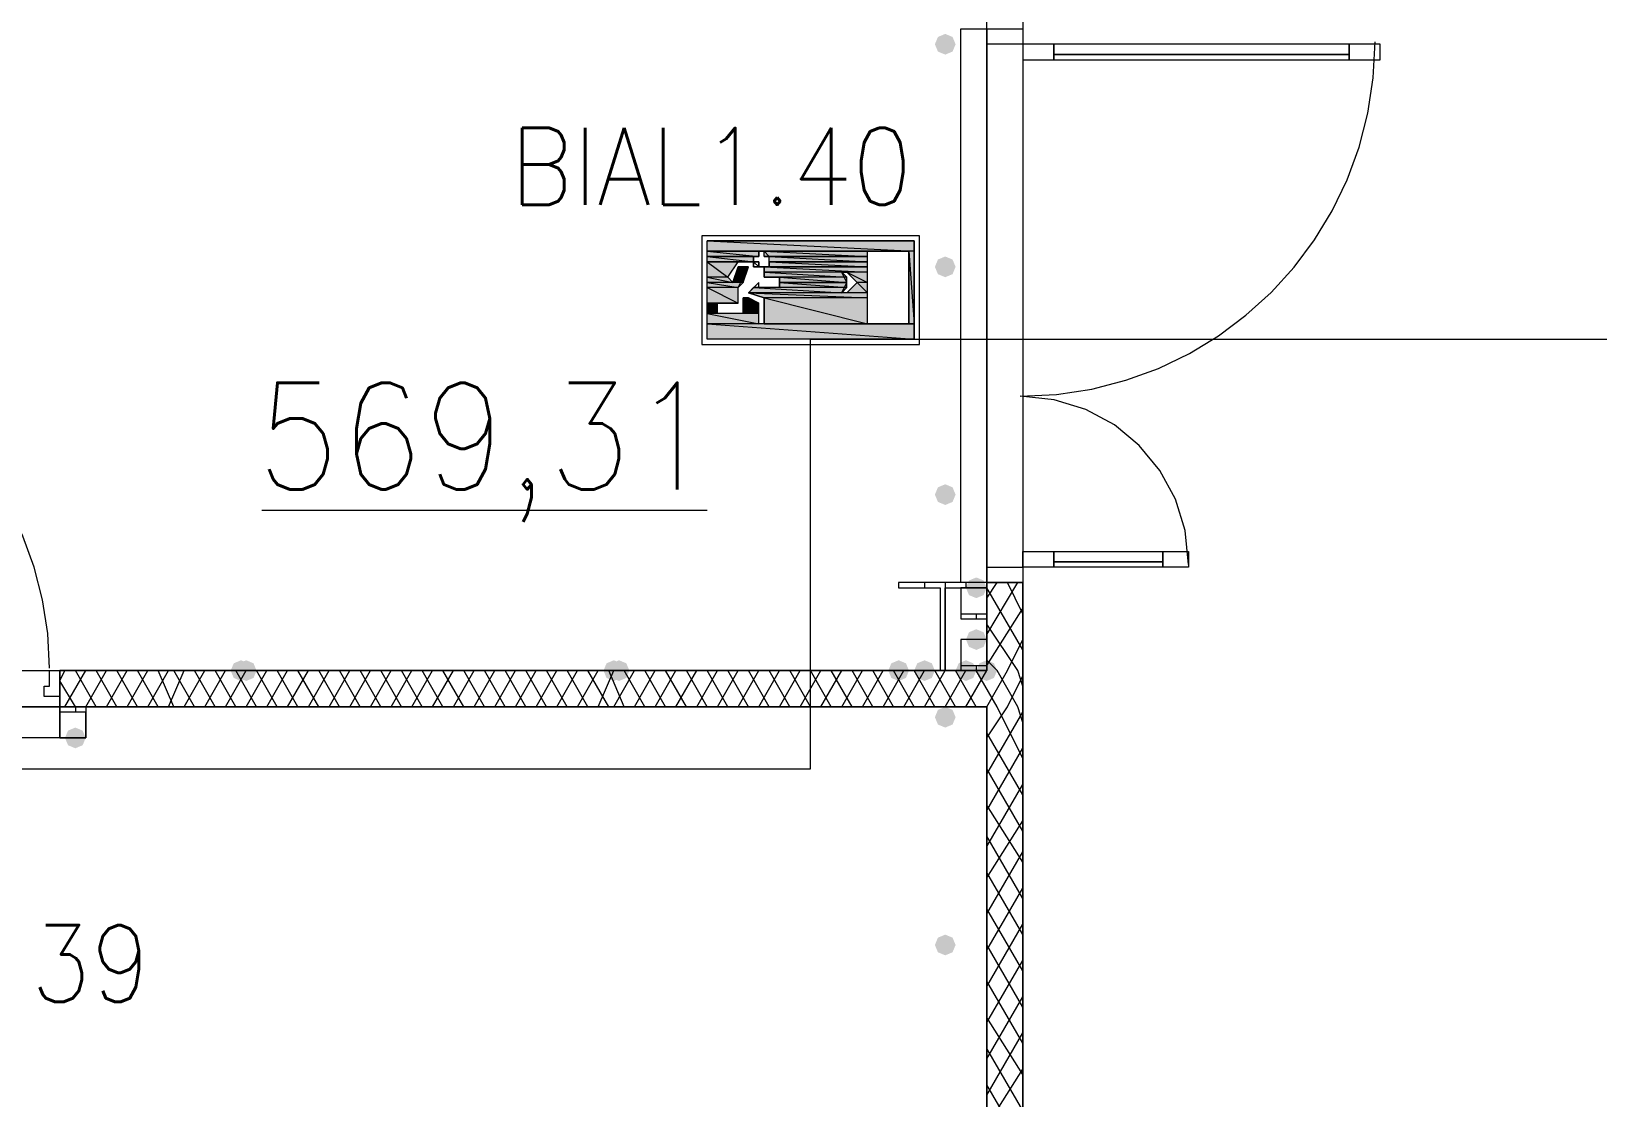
# Model space of a CAD drawing. Header units: millimetres. Extents: x 0 to 420, y 0 to 297.
# Drawn here: x 235.78 to 248.58, y 136.88 to 145.61 of the extents above; entities that cross this region are included whole.
import ezdxf

# ---------------------------------------------------------------- set-up
doc = ezdxf.new("R2010")
doc.units = ezdxf.units.MM
doc.styles.get("Standard").update_dxf_attribs({"font": 'STANDARD'})

msp = doc.modelspace()

# ---------------------------------------------------------------- hatches: boundary and pattern name
for color, points in [(7, [(243.332, 145.499667), (243.307129, 145.439871), (243.247333, 145.415), (243.187537, 145.439871), (243.162667, 145.499667), (243.187537, 145.559462), (243.247333, 145.584333), (243.307129, 145.559463)]), (82, [(241.681001, 143.763999), (241.681001, 143.721666)]), (82, [(241.681001, 143.721666), (241.723334, 143.679333)]), (82, [(241.808001, 143.721666), (241.808001, 143.679333)]), (7, [(243.332, 143.679333), (243.307129, 143.619537), (243.247333, 143.594667), (243.187537, 143.619537), (243.162667, 143.679333), (243.187537, 143.739129), (243.247333, 143.764), (243.307129, 143.739129)]), (82, [(241.765667, 143.679333), (241.723334, 143.679333)]), (82, [(241.765667, 143.679333), (241.808001, 143.679333)]), (82, [(241.808001, 143.679333), (241.765667, 143.679333)]), (82, [(241.596334, 143.425333), (241.638667, 143.425333)]), (7, [(243.332, 141.816667), (243.307129, 141.756871), (243.247333, 141.732), (243.187537, 141.756871), (243.162667, 141.816667), (243.187537, 141.876462), (243.247333, 141.901333), (243.307129, 141.876463)]), (7, [(243.586, 141.054667), (243.561129, 140.994871), (243.501333, 140.97), (243.441538, 140.994871), (243.416667, 141.054667), (243.441537, 141.114462), (243.501333, 141.139333), (243.561129, 141.114463)]), (7, [(243.586, 140.631333), (243.561129, 140.571537), (243.501333, 140.546667), (243.441538, 140.571537), (243.416667, 140.631333), (243.441537, 140.691129), (243.501333, 140.716), (243.561129, 140.691129)]), (254, [(237.574667, 140.377333), (237.549796, 140.317537), (237.49, 140.292667), (237.430204, 140.317537), (237.405333, 140.377333), (237.430204, 140.437129), (237.49, 140.462), (237.549796, 140.437129)]), (254, [(237.617, 140.377333), (237.592129, 140.317537), (237.532333, 140.292667), (237.472537, 140.317537), (237.447667, 140.377333), (237.472537, 140.437129), (237.532333, 140.462), (237.592129, 140.437129)]), (254, [(240.622667, 140.377333), (240.597796, 140.317537), (240.538, 140.292667), (240.478204, 140.317537), (240.453333, 140.377333), (240.478204, 140.437129), (240.538, 140.462), (240.597796, 140.437129)]), (254, [(240.665, 140.377333), (240.640129, 140.317537), (240.580333, 140.292667), (240.520538, 140.317537), (240.495667, 140.377333), (240.520537, 140.437129), (240.580333, 140.462), (240.640129, 140.437129)]), (7, [(242.951, 140.377333), (242.926129, 140.317537), (242.866333, 140.292667), (242.806538, 140.317537), (242.781667, 140.377333), (242.806537, 140.437129), (242.866333, 140.462), (242.926129, 140.437129)]), (7, [(243.162667, 140.377333), (243.137796, 140.317537), (243.078, 140.292667), (243.018204, 140.317537), (242.993333, 140.377333), (243.018204, 140.437129), (243.078, 140.462), (243.137796, 140.437129)]), (7, [(243.501333, 140.377333), (243.476462, 140.317537), (243.416667, 140.292667), (243.356871, 140.317537), (243.332, 140.377333), (243.356871, 140.437129), (243.416667, 140.462), (243.476462, 140.437129)]), (254, [(243.670667, 140.377333), (243.645796, 140.317537), (243.586, 140.292667), (243.526204, 140.317537), (243.501333, 140.377333), (243.526204, 140.437129), (243.586, 140.462), (243.645796, 140.437129)]), (7, [(243.670667, 140.377333), (243.645796, 140.317537), (243.586, 140.292667), (243.526204, 140.317537), (243.501333, 140.377333), (243.526204, 140.437129), (243.586, 140.462), (243.645796, 140.437129)]), (7, [(243.332, 139.996333), (243.307129, 139.936537), (243.247333, 139.911667), (243.187537, 139.936537), (243.162667, 139.996333), (243.187537, 140.056129), (243.247333, 140.081), (243.307129, 140.056129)]), (7, [(236.22, 139.827), (236.195129, 139.767204), (236.135333, 139.742333), (236.075538, 139.767204), (236.050667, 139.827), (236.075537, 139.886796), (236.135333, 139.911667), (236.195129, 139.886796)]), (7, [(243.332, 138.133667), (243.307129, 138.073871), (243.247333, 138.049), (243.187537, 138.073871), (243.162667, 138.133667), (243.187537, 138.193462), (243.247333, 138.218333), (243.307129, 138.193463)])]:
    msp.add_hatch(color=color).paths.add_polyline_path(points, flags=0)
h = msp.add_hatch(color=82)
h.paths.add_polyline_path([(242.993334, 143.890999), (241.300001, 143.890999), (242.993334, 143.806333)], flags=0)
h.paths.add_polyline_path([(241.300001, 143.890999), (242.993334, 143.806333), (241.300001, 143.806333)], flags=0)
h = msp.add_hatch(color=82)
h.paths.add_polyline_path([(241.300001, 143.806333), (242.612334, 143.806333)], flags=0)
h.paths.add_polyline_path([(242.612334, 143.806333), (241.300001, 143.806333)], flags=0)
h = msp.add_hatch(color=82)
h.paths.add_polyline_path([(241.300001, 143.806333), (241.765667, 143.806333)], flags=0)
h.paths.add_polyline_path([(241.765667, 143.806333), (241.300001, 143.806333)], flags=0)
h = msp.add_hatch(color=82)
h.paths.add_polyline_path([(241.723334, 143.806333), (241.300001, 143.806333), (241.723334, 143.763999)], flags=0)
h.paths.add_polyline_path([(241.300001, 143.806333), (241.723334, 143.763999), (241.300001, 143.763999)], flags=0)
h = msp.add_hatch(color=82)
h.paths.add_polyline_path([(241.681001, 143.763999), (241.300001, 143.763999)], flags=0)
h.paths.add_polyline_path([(241.681001, 143.763999), (241.300001, 143.763999), (241.723334, 143.763999)], flags=0)
h = msp.add_hatch(color=82)
h.paths.add_polyline_path([(241.300001, 143.763999), (241.681001, 143.763999)], flags=0)
h.paths.add_polyline_path([(241.681001, 143.763999), (241.300001, 143.763999)], flags=0)
h = msp.add_hatch(color=82)
h.paths.add_polyline_path([(241.300001, 143.763999), (241.681001, 143.763999)], flags=0)
h.paths.add_polyline_path([(241.681001, 143.763999), (241.300001, 143.763999)], flags=0)
h = msp.add_hatch(color=82)
h.paths.add_polyline_path([(241.681001, 143.763999), (241.300001, 143.763999), (241.681001, 143.721666)], flags=0)
h.paths.add_polyline_path([(241.300001, 143.763999), (241.681001, 143.721666), (241.300001, 143.721666)], flags=0)
h = msp.add_hatch(color=82)
h.paths.add_polyline_path([(241.300001, 143.721666), (241.681001, 143.721666)], flags=0)
h.paths.add_polyline_path([(241.681001, 143.721666), (241.300001, 143.721666)], flags=0)
h = msp.add_hatch(color=82)
h.paths.add_polyline_path([(241.554001, 143.721666), (241.300001, 143.721666), (241.469334, 143.594666)], flags=0)
h.paths.add_polyline_path([(241.300001, 143.721666), (241.469334, 143.594666), (241.300001, 143.594666)], flags=0)
h = msp.add_hatch(color=82)
h.paths.add_polyline_path([(241.681001, 143.721666), (241.723334, 143.721666)], flags=0)
h.paths.add_polyline_path([(241.723334, 143.721666), (241.681001, 143.721666)], flags=0)
h = msp.add_hatch(color=82)
h.paths.add_polyline_path([(241.723334, 143.806333), (241.723334, 143.763999)], flags=0)
h.paths.add_polyline_path([(241.723334, 143.763999), (241.723334, 143.806333)], flags=0)
h = msp.add_hatch(color=82)
h.paths.add_polyline_path([(241.723334, 143.721666), (241.723334, 143.679333)], flags=0)
h.paths.add_polyline_path([(241.723334, 143.679333), (241.723334, 143.721666)], flags=0)
h = msp.add_hatch(color=82)
h.paths.add_polyline_path([(241.765667, 143.806333), (242.612334, 143.806333)], flags=0)
h.paths.add_polyline_path([(242.612334, 143.806333), (241.765667, 143.806333)], flags=0)
h = msp.add_hatch(color=82)
h.paths.add_polyline_path([(241.765667, 143.806333), (242.612334, 143.806333)], flags=0)
h.paths.add_polyline_path([(242.612334, 143.806333), (241.765667, 143.806333)], flags=0)
h = msp.add_hatch(color=82)
h.paths.add_polyline_path([(242.612334, 143.806333), (241.765667, 143.806333), (242.612334, 143.763999)], flags=0)
h.paths.add_polyline_path([(241.765667, 143.806333), (242.612334, 143.763999), (241.765667, 143.763999)], flags=0)
h = msp.add_hatch(color=82)
h.paths.add_polyline_path([(241.808001, 143.763999), (242.612334, 143.763999)], flags=0)
h.paths.add_polyline_path([(242.612334, 143.763999), (241.808001, 143.763999)], flags=0)
h = msp.add_hatch(color=82)
h.paths.add_polyline_path([(241.808001, 143.763999), (242.612334, 143.763999)], flags=0)
h.paths.add_polyline_path([(242.612334, 143.763999), (241.808001, 143.763999)], flags=0)
h = msp.add_hatch(color=82)
h.paths.add_polyline_path([(241.808001, 143.763999), (242.612334, 143.763999)], flags=0)
h.paths.add_polyline_path([(242.612334, 143.763999), (241.808001, 143.763999)], flags=0)
h = msp.add_hatch(color=82)
h.paths.add_polyline_path([(241.808001, 143.763999), (242.612334, 143.763999)], flags=0)
h.paths.add_polyline_path([(242.612334, 143.763999), (241.808001, 143.763999)], flags=0)
h = msp.add_hatch(color=82)
h.paths.add_polyline_path([(242.612334, 143.763999), (241.808001, 143.763999), (242.612334, 143.721666)], flags=0)
h.paths.add_polyline_path([(241.808001, 143.763999), (242.612334, 143.721666), (241.808001, 143.721666)], flags=0)
h = msp.add_hatch(color=82)
h.paths.add_polyline_path([(241.808001, 143.721666), (242.612334, 143.721666)], flags=0)
h.paths.add_polyline_path([(242.612334, 143.721666), (241.808001, 143.721666)], flags=0)
h = msp.add_hatch(color=82)
h.paths.add_polyline_path([(241.808001, 143.721666), (242.612334, 143.721666)], flags=0)
h.paths.add_polyline_path([(242.612334, 143.721666), (241.808001, 143.721666)], flags=0)
h = msp.add_hatch(color=82)
h.paths.add_polyline_path([(241.808001, 143.721666), (242.612334, 143.721666)], flags=0)
h.paths.add_polyline_path([(242.612334, 143.721666), (241.808001, 143.721666)], flags=0)
h = msp.add_hatch(color=82)
h.paths.add_polyline_path([(241.808001, 143.721666), (242.612334, 143.721666)], flags=0)
h.paths.add_polyline_path([(242.612334, 143.721666), (241.808001, 143.721666)], flags=0)
h = msp.add_hatch(color=82)
h.paths.add_polyline_path([(241.808001, 143.721666), (242.612334, 143.721666)], flags=0)
h.paths.add_polyline_path([(242.612334, 143.721666), (241.808001, 143.721666)], flags=0)
h = msp.add_hatch(color=82)
h.paths.add_polyline_path([(242.612334, 143.721666), (241.808001, 143.721666), (242.612334, 143.679333)], flags=0)
h.paths.add_polyline_path([(241.808001, 143.721666), (242.612334, 143.679333), (241.808001, 143.679333)], flags=0)
h = msp.add_hatch(color=82)
h.paths.add_polyline_path([(242.993334, 143.806333), (242.951001, 143.806333), (242.993334, 143.213666)], flags=0)
h.paths.add_polyline_path([(242.951001, 143.806333), (242.993334, 143.213666), (242.951001, 143.213666)], flags=0)
h = msp.add_hatch(color=82)
h.paths.add_polyline_path([(241.469334, 143.594666), (241.300001, 143.594666), (241.511667, 143.552333)], flags=0)
h.paths.add_polyline_path([(241.300001, 143.594666), (241.511667, 143.552333), (241.300001, 143.552333)], flags=0)
h = msp.add_hatch(color=82)
h.paths.add_polyline_path([(241.638667, 143.679333), (241.554001, 143.679333), (241.596334, 143.552333)], flags=0)
h.paths.add_polyline_path([(241.554001, 143.679333), (241.596334, 143.552333), (241.511667, 143.552333)], flags=0)
h = msp.add_hatch(color=82)
h.paths.add_polyline_path([(241.681001, 143.679333), (241.723334, 143.679333)], flags=0)
h.paths.add_polyline_path([(241.723334, 143.679333), (241.681001, 143.679333)], flags=0)
h = msp.add_hatch(color=82)
h.paths.add_polyline_path([(241.681001, 143.679333), (241.723334, 143.679333)], flags=0)
h.paths.add_polyline_path([(241.723334, 143.679333), (241.681001, 143.679333)], flags=0)
h = msp.add_hatch(color=82)
h.paths.add_polyline_path([(241.681001, 143.679333), (241.723334, 143.679333)], flags=0)
h.paths.add_polyline_path([(241.723334, 143.679333), (241.681001, 143.679333)], flags=0)
h.paths.add_polyline_path([(241.723334, 143.679333), (241.681001, 143.679333), (242.612334, 143.679333)], flags=0)
h.paths.add_polyline_path([(241.681001, 143.679333), (242.612334, 143.679333)], flags=0)
h = msp.add_hatch(color=82)
h.paths.add_polyline_path([(242.612334, 143.679333), (241.808001, 143.679333)], flags=0)
h.paths.add_polyline_path([(241.808001, 143.679333), (242.612334, 143.679333), (241.765667, 143.679333)], flags=0)
h = msp.add_hatch(color=82)
h.paths.add_polyline_path([(241.765667, 143.679333), (242.612334, 143.679333)], flags=0)
h.paths.add_polyline_path([(242.612334, 143.679333), (241.765667, 143.679333)], flags=0)
h = msp.add_hatch(color=82)
h.paths.add_polyline_path([(242.612334, 143.679333), (241.765667, 143.679333), (242.612334, 143.636999)], flags=0)
h.paths.add_polyline_path([(241.765667, 143.679333), (242.612334, 143.636999), (241.765667, 143.636999)], flags=0)
h = msp.add_hatch(color=82)
h.paths.add_polyline_path([(242.400667, 143.636999), (241.765667, 143.636999), (242.443001, 143.594666)], flags=0)
h.paths.add_polyline_path([(241.765667, 143.636999), (242.443001, 143.594666), (241.765667, 143.594666)], flags=0)
h = msp.add_hatch(color=82)
h.paths.add_polyline_path([(241.808001, 143.679333), (242.612334, 143.679333)], flags=0)
h.paths.add_polyline_path([(242.612334, 143.679333), (241.808001, 143.679333)], flags=0)
h = msp.add_hatch(color=82)
h.paths.add_polyline_path([(241.808001, 143.679333), (242.612334, 143.679333)], flags=0)
h.paths.add_polyline_path([(242.612334, 143.679333), (241.808001, 143.679333)], flags=0)
h = msp.add_hatch(color=82)
h.paths.add_polyline_path([(242.443001, 143.594666), (241.892667, 143.594666), (242.443001, 143.552333)], flags=0)
h.paths.add_polyline_path([(241.892667, 143.594666), (242.443001, 143.552333), (241.892667, 143.552333)], flags=0)
h = msp.add_hatch(color=82)
h.paths.add_polyline_path([(242.612334, 143.636999), (242.443001, 143.636999), (242.612334, 143.552333)], flags=0)
h.paths.add_polyline_path([(242.443001, 143.636999), (242.612334, 143.552333), (242.527667, 143.552333)], flags=0)
h = msp.add_hatch(color=82)
h.paths.add_polyline_path([(241.596334, 143.552333), (241.300001, 143.552333), (241.554001, 143.509999)], flags=0)
h.paths.add_polyline_path([(241.300001, 143.552333), (241.554001, 143.509999), (241.300001, 143.509999)], flags=0)
h = msp.add_hatch(color=82)
h.paths.add_polyline_path([(241.554001, 143.509999), (241.300001, 143.509999), (241.554001, 143.382999)], flags=0)
h.paths.add_polyline_path([(241.300001, 143.509999), (241.554001, 143.382999), (241.300001, 143.382999)], flags=0)
h = msp.add_hatch(color=82)
h.paths.add_polyline_path([(241.638667, 143.425333), (241.596334, 143.425333), (241.723334, 143.382999)], flags=0)
h.paths.add_polyline_path([(241.596334, 143.425333), (241.723334, 143.382999), (241.596334, 143.382999)], flags=0)
h = msp.add_hatch(color=82)
h.paths.add_polyline_path([(242.443001, 143.509999), (241.681001, 143.509999), (242.400667, 143.467666)], flags=0)
h.paths.add_polyline_path([(241.681001, 143.509999), (242.400667, 143.467666), (241.638667, 143.467666)], flags=0)
h = msp.add_hatch(color=82)
h.paths.add_polyline_path([(242.612334, 143.467666), (241.638667, 143.467666), (242.612334, 143.425333)], flags=0)
h.paths.add_polyline_path([(241.638667, 143.467666), (242.612334, 143.425333), (241.765667, 143.425333)], flags=0)
h = msp.add_hatch(color=82)
h.paths.add_polyline_path([(242.612334, 143.425333), (241.765667, 143.425333), (242.612334, 143.213666)], flags=0)
h.paths.add_polyline_path([(241.765667, 143.425333), (242.612334, 143.213666), (241.765667, 143.213666)], flags=0)
h = msp.add_hatch(color=82)
h.paths.add_polyline_path([(241.892667, 143.552333), (241.935001, 143.552333)], flags=0)
h.paths.add_polyline_path([(241.935001, 143.552333), (241.892667, 143.552333)], flags=0)
h = msp.add_hatch(color=82)
h.paths.add_polyline_path([(242.443001, 143.552333), (241.892667, 143.552333), (242.443001, 143.509999)], flags=0)
h.paths.add_polyline_path([(241.892667, 143.552333), (242.443001, 143.509999), (241.892667, 143.509999)], flags=0)
h = msp.add_hatch(color=82)
h.paths.add_polyline_path([(242.612334, 143.552333), (242.527667, 143.552333), (242.612334, 143.467666)], flags=0)
h.paths.add_polyline_path([(242.527667, 143.552333), (242.612334, 143.467666), (242.443001, 143.467666)], flags=0)
h = msp.add_hatch(color=82)
h.paths.add_polyline_path([(241.384667, 143.382999), (241.300001, 143.382999), (241.384667, 143.298333)], flags=0)
h.paths.add_polyline_path([(241.300001, 143.382999), (241.384667, 143.298333), (241.300001, 143.298333)], flags=0)
h = msp.add_hatch(color=82)
h.paths.add_polyline_path([(241.723334, 143.298333), (241.300001, 143.298333), (241.723334, 143.213666)], flags=0)
h.paths.add_polyline_path([(241.300001, 143.298333), (241.723334, 143.213666), (241.300001, 143.213666)], flags=0)
h = msp.add_hatch(color=82)
h.paths.add_polyline_path([(241.723334, 143.382999), (241.596334, 143.382999), (241.723334, 143.298333)], flags=0)
h.paths.add_polyline_path([(241.596334, 143.382999), (241.723334, 143.298333), (241.596334, 143.298333)], flags=0)
h = msp.add_hatch(color=82)
h.paths.add_polyline_path([(242.993334, 143.213666), (241.300001, 143.213666), (242.993334, 143.086666)], flags=0)
h.paths.add_polyline_path([(241.300001, 143.213666), (242.993334, 143.086666), (241.300001, 143.086666)], flags=0)
h = msp.add_hatch(color=82)
h.paths.add_polyline_path([(241.765667, 143.213666), (242.993334, 143.213666)], flags=0)
h.paths.add_polyline_path([(242.993334, 143.213666), (241.765667, 143.213666)], flags=0)
h = msp.add_hatch(color=7)
h.paths.add_polyline_path([(236.008333, 140.377333), (243.586, 140.377333)], flags=0)
h.paths.add_polyline_path([(243.586, 140.377333), (236.008333, 140.377333)], flags=0)

# ---------------------------------------------------------------- linework, layer by layer
at = {"color": 5, "lineweight": 0}
msp.add_lwpolyline([(124.290668, 139.572999), (235.669667, 139.572999), (242.146667, 139.572999), (242.146667, 143.086666), (261.831667, 143.086666), (261.831667, 139.572999), (374.607667, 139.572999), (379.857, 139.572999), (379.857, 188.467999), (268.224001, 188.467999), (261.958667, 188.467999), (261.958667, 184.869666)], dxfattribs=at)
at = {"color": 8, "lineweight": 0}
for points in [[(122.131667, 187.452), (122.131667, 140.377333), (243.586, 140.377333), (243.586, 187.452)], [(243.882333, 145.880667), (243.882333, 136.525), (259.969, 136.525), (259.969, 145.880667)]]:
    msp.add_lwpolyline(points, close=True, dxfattribs=at)
at = {"color": 7, "lineweight": 0}
for points in [[(243.374333, 143.340667), (243.374333, 145.626667), (243.501333, 145.626667)], [(243.501333, 145.626667), (243.586, 145.626667), (243.586, 143.340667)], [(243.861167, 142.621), (244.157661, 142.635971), (244.44559, 142.679913), (244.723496, 142.751369), (244.989922, 142.84888), (245.243409, 142.97099), (245.4825, 143.11624), (245.705739, 143.283174), (245.911666, 143.470334), (246.098826, 143.676261), (246.26576, 143.8995), (246.41101, 144.138591), (246.53312, 144.392078), (246.630631, 144.658504), (246.702087, 144.93641), (246.746029, 145.224339), (246.761, 145.520833)], [(246.549333, 145.415), (244.136333, 145.415)], [(243.501333, 141.097), (243.374333, 141.097), (243.374333, 143.340667)], [(243.586, 143.340667), (243.586, 141.097), (243.501333, 141.097)], [(235.923667, 140.3985), (235.909351, 140.682009), (235.867333, 140.957327), (235.799007, 141.223061), (235.705766, 141.477818), (235.589004, 141.720204), (235.450114, 141.948824), (235.290491, 142.162286), (235.111528, 142.359195), (234.914619, 142.538158), (234.701157, 142.697781), (234.472537, 142.83667), (234.230151, 142.953432), (233.975395, 143.046674), (233.70966, 143.115), (233.434342, 143.157018), (233.150833, 143.171333)], [(245.237, 141.245167), (245.209048, 141.522442), (245.128879, 141.780699), (245.002026, 142.014403), (244.834024, 142.218024), (244.630403, 142.386026), (244.396699, 142.512879), (244.138442, 142.593048), (243.861167, 142.621)], [(237.659333, 141.689667), (241.3, 141.689667)], [(245.025333, 141.266333), (244.136333, 141.266333)], [(242.866333, 141.097), (242.866333, 141.054667)], [(243.078, 141.097), (243.078, 141.054667)], [(243.247333, 141.097), (243.247333, 140.377333)], [(243.416667, 141.097), (243.416667, 141.054667)], [(243.586, 140.97), (243.670667, 141.097)], [(243.586, 140.673667), (243.84, 141.097)], [(243.586, 141.097), (243.586, 141.054667)], [(243.882333, 141.097), (243.586, 141.097)], [(243.586, 141.097), (243.586, 140.377333)], [(243.882333, 140.546667), (243.586, 141.054667)], [(243.882333, 140.843), (243.755333, 141.097)], [(243.882333, 140.377333), (243.882333, 141.097)], [(243.586, 140.419667), (243.882333, 140.885333)], [(243.501333, 140.843), (243.501333, 140.800667)], [(243.84, 140.377333), (243.586, 140.758333)], [(243.755333, 140.377333), (243.882333, 140.631333)], [(236.008333, 140.292667), (236.050667, 140.377333)], [(236.008333, 140.377333), (243.586, 140.377333), (236.008333, 140.377333), (243.586, 140.377333)], [(236.008333, 140.377333), (236.008333, 140.165667), (236.008333, 140.081)], [(236.008333, 140.081), (236.008333, 140.165667), (236.008333, 140.377333), (236.008333, 140.165667)], [(243.586, 140.377333), (236.008333, 140.377333)], [(236.050667, 140.081), (236.22, 140.377333)], [(236.304667, 140.081), (236.135333, 140.377333)], [(236.22, 140.081), (236.389333, 140.377333)], [(236.474, 140.081), (236.304667, 140.377333)], [(236.389333, 140.081), (236.558667, 140.377333)], [(236.643333, 140.081), (236.474, 140.377333)], [(236.558667, 140.081), (236.728, 140.377333)], [(236.812667, 140.081), (236.643333, 140.377333)], [(236.728, 140.081), (236.897333, 140.377333)], [(236.939667, 140.081), (236.812667, 140.377333)], [(236.897333, 140.081), (237.024333, 140.377333)], [(237.109, 140.081), (236.939667, 140.377333)], [(237.024333, 140.081), (237.193667, 140.377333)], [(237.278333, 140.081), (237.109, 140.377333)], [(237.193667, 140.081), (237.363, 140.377333)], [(237.447667, 140.081), (237.278333, 140.377333)], [(237.363, 140.081), (237.532333, 140.377333)], [(237.617, 140.081), (237.447667, 140.377333)], [(237.532333, 140.081), (237.701667, 140.377333)], [(237.786333, 140.081), (237.617, 140.377333)], [(237.701667, 140.081), (237.871, 140.377333)], [(237.955667, 140.081), (237.786333, 140.377333)], [(237.871, 140.081), (238.040333, 140.377333)], [(238.125, 140.081), (237.955667, 140.377333)], [(238.040333, 140.081), (238.209667, 140.377333)], [(238.294333, 140.081), (238.125, 140.377333)], [(238.209667, 140.081), (238.379, 140.377333)], [(238.463667, 140.081), (238.294333, 140.377333)], [(238.379, 140.081), (238.548333, 140.377333)], [(238.633, 140.081), (238.463667, 140.377333)], [(238.548333, 140.081), (238.717667, 140.377333)], [(238.802333, 140.081), (238.633, 140.377333)], [(238.717667, 140.081), (238.887, 140.377333)], [(238.971667, 140.081), (238.802333, 140.377333)], [(238.887, 140.081), (239.056333, 140.377333)], [(239.141, 140.081), (238.971667, 140.377333)], [(239.056333, 140.081), (239.225667, 140.377333)], [(239.310333, 140.081), (239.141, 140.377333)], [(239.225667, 140.081), (239.395, 140.377333)], [(239.479667, 140.081), (239.310333, 140.377333)], [(239.395, 140.081), (239.564333, 140.377333)], [(239.649, 140.081), (239.479667, 140.377333)], [(239.564333, 140.081), (239.733667, 140.377333)], [(239.818333, 140.081), (239.649, 140.377333)], [(239.733667, 140.081), (239.903, 140.377333)], [(239.987667, 140.081), (239.818333, 140.377333)], [(239.903, 140.081), (240.072333, 140.377333)], [(240.157, 140.081), (239.987667, 140.377333)], [(240.072333, 140.081), (240.241667, 140.377333)], [(240.326333, 140.081), (240.157, 140.377333)], [(240.241667, 140.081), (240.411, 140.377333)], [(240.495667, 140.081), (240.326333, 140.377333)], [(240.411, 140.081), (240.538, 140.377333)], [(240.622667, 140.081), (240.495667, 140.377333)], [(240.538, 140.081), (240.707333, 140.377333)], [(240.792, 140.081), (240.622667, 140.377333)], [(240.707333, 140.081), (240.876667, 140.377333)], [(240.961333, 140.081), (240.792, 140.377333)], [(240.876667, 140.081), (241.046, 140.377333)], [(241.130667, 140.081), (240.961333, 140.377333)], [(241.046, 140.081), (241.215333, 140.377333)], [(241.3, 140.081), (241.130667, 140.377333)], [(241.215333, 140.081), (241.384667, 140.377333)], [(241.469333, 140.081), (241.3, 140.377333)], [(241.384667, 140.081), (241.554, 140.377333)], [(241.638667, 140.081), (241.469333, 140.377333)], [(241.554, 140.081), (241.723333, 140.377333)], [(241.808, 140.081), (241.638667, 140.377333)], [(241.723333, 140.081), (241.892667, 140.377333)], [(241.977333, 140.081), (241.808, 140.377333)], [(241.892667, 140.081), (242.062, 140.377333)], [(242.146667, 140.081), (241.977333, 140.377333)], [(242.062, 140.081), (242.231333, 140.377333)], [(242.316, 140.081), (242.146667, 140.377333)], [(242.231333, 140.081), (242.400667, 140.377333)], [(242.485333, 140.081), (242.316, 140.377333)], [(242.400667, 140.081), (242.57, 140.377333)], [(242.654667, 140.081), (242.485333, 140.377333)], [(242.57, 140.081), (242.739333, 140.377333)], [(242.824, 140.081), (242.654667, 140.377333)], [(242.739333, 140.081), (242.908667, 140.377333)], [(242.993333, 140.081), (242.824, 140.377333)], [(242.908667, 140.081), (243.078, 140.377333)], [(243.162667, 140.081), (242.993333, 140.377333)], [(243.078, 140.081), (243.247333, 140.377333)], [(243.332, 140.081), (243.162667, 140.377333)], [(243.247333, 140.081), (243.416667, 140.377333)], [(243.501333, 140.081), (243.332, 140.377333)], [(243.416667, 140.081), (243.586, 140.377333)], [(243.501333, 140.419667), (243.501333, 140.377333)], [(243.670667, 140.081), (243.501333, 140.377333)], [(243.670667, 140.377333), (243.586, 140.462)], [(243.586, 140.081), (243.755333, 140.377333)], [(243.84, 140.081), (243.670667, 140.377333)], [(243.882333, 140.250333), (243.84, 140.377333)], [(243.882333, 140.081), (243.882333, 140.377333)], [(236.135333, 140.081), (236.008333, 140.292667)], [(243.755333, 140.081), (243.882333, 140.335)], [(234.526667, 140.081), (236.008333, 140.081), (236.008333, 139.954)], [(236.008333, 140.081), (243.586, 140.081)], [(236.135333, 140.081), (236.135333, 140.038667)], [(243.586, 139.827), (243.755333, 140.081)], [(243.586, 140.081), (243.586, 105.579333)], [(243.586, 139.530667), (243.882333, 140.038667)], [(243.882333, 139.657667), (243.670667, 140.081)], [(243.882333, 139.954), (243.84, 140.081)], [(243.882333, 105.579333), (243.882333, 140.081)], [(236.008333, 139.954), (236.008333, 139.827), (234.526667, 139.827)], [(243.882333, 139.361333), (243.586, 139.869333)], [(243.586, 139.234333), (243.882333, 139.742333)], [(243.882333, 139.065), (243.586, 139.573)], [(243.586, 138.938), (243.882333, 139.446)], [(243.882333, 138.811), (243.586, 139.276667)], [(243.586, 138.684), (243.882333, 139.149667)], [(243.882333, 138.514667), (243.586, 139.022667)], [(243.586, 138.387667), (243.882333, 138.895667)], [(243.882333, 138.218333), (243.586, 138.726333)], [(243.586, 138.091333), (243.882333, 138.599333)], [(243.882333, 137.922), (243.586, 138.43)], [(243.586, 137.795), (243.882333, 138.303)], [(243.882333, 137.625667), (243.586, 138.133667)], [(243.586, 137.498667), (243.882333, 138.006667)], [(243.882333, 137.329333), (243.586, 137.837333)], [(243.586, 137.202333), (243.882333, 137.710333)], [(243.882333, 137.075333), (243.586, 137.541)], [(243.586, 136.906), (243.882333, 137.414)], [(243.882333, 136.779), (243.586, 137.287)], [(243.586, 136.652), (243.882333, 137.117667)], [(243.882333, 136.482667), (243.586, 136.990667)]]:
    msp.add_lwpolyline(points, dxfattribs=at)
for points in [[(243.586, 145.626667), (243.882333, 145.626667), (243.882333, 145.499667), (243.586, 145.499667)], [(243.882333, 145.372667), (244.136333, 145.372667), (244.136333, 145.499667), (243.882333, 145.499667)], [(246.549333, 145.499667), (244.136333, 145.499667), (244.136333, 145.415), (246.549333, 145.415)], [(246.803333, 145.499667), (246.549333, 145.499667), (246.549333, 145.372667), (246.803333, 145.372667)], [(246.549333, 145.415), (244.136333, 145.415), (244.136333, 145.372667), (246.549333, 145.372667)], [(243.882333, 141.351), (244.136333, 141.351), (244.136333, 141.224), (243.882333, 141.224)], [(245.025333, 141.266333), (244.136333, 141.266333), (244.136333, 141.351), (245.025333, 141.351)], [(245.025333, 141.224), (244.136333, 141.224), (244.136333, 141.266333), (245.025333, 141.266333)], [(245.237, 141.224), (245.025333, 141.224), (245.025333, 141.351), (245.237, 141.351)], [(243.586, 141.224), (243.882333, 141.224), (243.882333, 141.097), (243.586, 141.097)], [(243.586, 141.097), (242.866333, 141.097), (242.866333, 141.054667), (243.205, 141.054667), (243.205, 140.377333), (242.866333, 140.377333), (243.586, 140.377333), (243.247333, 140.377333), (243.247333, 141.054667), (243.586, 141.054667)], [(243.586, 141.054667), (243.374333, 141.054667), (243.374333, 140.843), (243.586, 140.843), (243.586, 141.054667), (243.374333, 141.054667), (243.374333, 140.800667), (243.586, 140.800667)], [(243.586, 141.097), (243.882333, 141.097)], [(243.586, 140.631333), (243.374333, 140.631333), (243.374333, 140.419667), (243.586, 140.419667), (243.586, 140.631333), (243.374333, 140.631333), (243.374333, 140.377333), (243.586, 140.377333)], [(235.881333, 140.165667), (235.881333, 140.250333), (235.923667, 140.250333), (235.923667, 140.377333), (236.008333, 140.377333), (236.008333, 140.165667)], [(236.008333, 140.377333), (243.586, 140.377333)], [(243.586, 140.377333), (236.008333, 140.377333)], [(236.008333, 140.377333), (243.586, 140.377333)], [(236.008333, 140.377333), (243.586, 140.377333)], [(236.008333, 140.081), (236.22, 140.081), (236.22, 139.827), (236.008333, 139.827)], [(236.008333, 140.038667), (236.008333, 139.827), (236.22, 139.827), (236.22, 140.038667)]]:
    msp.add_lwpolyline(points, close=True, dxfattribs=at)
at = {"color": 92, "lineweight": 0}
msp.add_lwpolyline([(243.035667, 143.933333), (241.257667, 143.933333), (241.257667, 143.044333), (243.035667, 143.044333)], close=True, dxfattribs=at)
at = {"color": 82, "lineweight": 0}
for points in [[(242.993334, 143.890999), (241.300001, 143.890999), (242.993334, 143.806333)], [(241.300001, 143.890999), (242.993334, 143.806333), (241.300001, 143.806333)], [(241.300001, 143.890999), (242.993334, 143.890999), (242.993334, 143.086666), (241.300001, 143.086666)], [(241.300001, 143.806333), (242.612334, 143.806333)], [(242.612334, 143.806333), (241.300001, 143.806333)], [(241.300001, 143.806333), (241.765667, 143.806333)], [(241.765667, 143.806333), (241.300001, 143.806333)], [(241.300001, 143.806333), (241.723334, 143.806333)], [(241.723334, 143.806333), (241.300001, 143.806333)], [(241.723334, 143.806333), (241.300001, 143.806333)], [(241.300001, 143.806333), (241.723334, 143.806333)], [(241.723334, 143.806333), (241.300001, 143.806333)], [(241.723334, 143.806333), (241.300001, 143.806333), (241.765667, 143.806333)], [(241.300001, 143.806333), (241.723334, 143.806333)], [(241.723334, 143.806333), (241.300001, 143.806333)], [(241.723334, 143.806333), (241.300001, 143.806333), (241.723334, 143.763999)], [(241.300001, 143.806333), (241.723334, 143.763999), (241.300001, 143.763999)], [(241.681001, 143.763999), (241.300001, 143.763999)], [(241.681001, 143.763999), (241.300001, 143.763999), (241.723334, 143.763999)], [(241.300001, 143.763999), (241.681001, 143.763999)], [(241.681001, 143.763999), (241.300001, 143.763999)], [(241.300001, 143.763999), (241.681001, 143.763999)], [(241.681001, 143.763999), (241.300001, 143.763999)], [(241.681001, 143.763999), (241.300001, 143.763999)], [(241.300001, 143.763999), (241.681001, 143.763999)], [(241.681001, 143.763999), (241.300001, 143.763999)], [(241.681001, 143.763999), (241.300001, 143.763999)], [(241.300001, 143.763999), (241.681001, 143.763999)], [(241.681001, 143.763999), (241.300001, 143.763999)], [(241.681001, 143.763999), (241.300001, 143.763999), (241.681001, 143.721666)], [(241.300001, 143.763999), (241.681001, 143.721666), (241.300001, 143.721666)], [(241.300001, 143.721666), (241.681001, 143.721666)], [(241.681001, 143.721666), (241.300001, 143.721666)], [(241.554001, 143.721666), (241.300001, 143.721666), (241.469334, 143.594666)], [(241.300001, 143.721666), (241.469334, 143.594666), (241.300001, 143.594666)], [(241.384667, 143.382999), (241.554001, 143.382999), (241.554001, 143.509999), (241.638667, 143.679333), (241.554001, 143.679333), (241.511667, 143.552333), (241.469334, 143.594666), (241.554001, 143.721666), (241.681001, 143.721666), (241.681001, 143.679333), (241.723334, 143.679333), (241.765667, 143.679333), (241.765667, 143.594666), (241.892667, 143.594666), (241.892667, 143.509999), (241.723334, 143.509999), (241.723334, 143.552333), (241.638667, 143.467666), (241.765667, 143.425333), (241.765667, 143.213666), (241.723334, 143.213666), (241.723334, 143.382999), (241.596334, 143.425333), (241.596334, 143.298333), (241.384667, 143.298333)], [(241.681001, 143.763999), (241.681001, 143.721666)], [(241.681001, 143.721666), (241.681001, 143.763999)], [(241.681001, 143.721666), (241.723334, 143.679333)], [(241.681001, 143.721666), (241.723334, 143.721666)], [(241.723334, 143.721666), (241.681001, 143.721666)], [(241.723334, 143.679333), (241.681001, 143.721666)], [(241.681001, 143.721666), (241.723334, 143.679333), (241.681001, 143.679333)], [(241.723334, 143.806333), (241.723334, 143.763999)], [(241.723334, 143.763999), (241.723334, 143.806333)], [(241.723334, 143.721666), (241.723334, 143.679333)], [(241.723334, 143.679333), (241.723334, 143.721666)], [(241.765667, 143.806333), (242.612334, 143.806333)], [(242.612334, 143.806333), (241.765667, 143.806333)], [(241.765667, 143.806333), (242.612334, 143.806333)], [(242.612334, 143.806333), (241.765667, 143.806333)], [(242.612334, 143.806333), (241.765667, 143.806333), (242.612334, 143.763999)], [(241.765667, 143.806333), (242.612334, 143.763999), (241.765667, 143.763999)], [(241.808001, 143.763999), (241.765667, 143.806333)], [(241.765667, 143.763999), (241.808001, 143.763999)], [(241.808001, 143.763999), (241.765667, 143.763999)], [(241.808001, 143.763999), (241.765667, 143.763999)], [(241.808001, 143.763999), (242.612334, 143.763999)], [(242.612334, 143.763999), (241.808001, 143.763999)], [(241.808001, 143.763999), (242.612334, 143.763999)], [(242.612334, 143.763999), (241.808001, 143.763999)], [(241.808001, 143.763999), (242.612334, 143.763999)], [(242.612334, 143.763999), (241.808001, 143.763999)], [(241.808001, 143.763999), (242.612334, 143.763999)], [(242.612334, 143.763999), (241.808001, 143.763999)], [(242.612334, 143.763999), (241.808001, 143.763999), (242.612334, 143.721666)], [(241.808001, 143.763999), (242.612334, 143.721666), (241.808001, 143.721666)], [(241.808001, 143.721666), (242.612334, 143.721666)], [(242.612334, 143.721666), (241.808001, 143.721666)], [(241.808001, 143.721666), (242.612334, 143.721666)], [(242.612334, 143.721666), (241.808001, 143.721666)], [(241.808001, 143.721666), (242.612334, 143.721666)], [(242.612334, 143.721666), (241.808001, 143.721666)], [(241.808001, 143.721666), (242.612334, 143.721666)], [(242.612334, 143.721666), (241.808001, 143.721666)], [(241.808001, 143.721666), (241.808001, 143.679333)], [(241.808001, 143.721666), (242.612334, 143.721666)], [(242.612334, 143.721666), (241.808001, 143.721666)], [(242.612334, 143.721666), (241.808001, 143.721666), (242.612334, 143.679333)], [(241.808001, 143.721666), (242.612334, 143.679333), (241.808001, 143.679333)], [(241.808001, 143.679333), (241.808001, 143.721666)], [(242.612334, 143.806333), (242.951001, 143.806333), (242.951001, 143.213666), (242.612334, 143.213666)], [(242.993334, 143.806333), (242.951001, 143.806333), (242.993334, 143.213666)], [(242.951001, 143.806333), (242.993334, 143.213666), (242.951001, 143.213666)], [(241.469334, 143.594666), (241.300001, 143.594666), (241.511667, 143.552333)], [(241.300001, 143.594666), (241.511667, 143.552333), (241.300001, 143.552333)], [(241.554001, 143.679333), (241.596334, 143.552333), (241.511667, 143.552333)], [(241.638667, 143.679333), (241.554001, 143.679333), (241.596334, 143.552333)], [(241.723334, 143.679333), (241.681001, 143.679333)], [(241.681001, 143.679333), (241.723334, 143.679333)], [(241.681001, 143.679333), (241.723334, 143.679333)], [(241.723334, 143.679333), (241.681001, 143.679333)], [(241.681001, 143.679333), (241.723334, 143.679333)], [(241.723334, 143.679333), (241.681001, 143.679333)], [(241.681001, 143.679333), (241.723334, 143.679333)], [(241.723334, 143.679333), (241.681001, 143.679333)], [(241.681001, 143.679333), (241.723334, 143.679333)], [(241.723334, 143.679333), (241.681001, 143.679333)], [(241.681001, 143.679333), (241.723334, 143.679333)], [(241.723334, 143.679333), (241.681001, 143.679333)], [(241.723334, 143.679333), (241.681001, 143.679333), (242.612334, 143.679333)], [(241.681001, 143.679333), (242.612334, 143.679333)], [(241.765667, 143.679333), (241.723334, 143.679333)], [(241.765667, 143.679333), (241.723334, 143.679333)], [(241.765667, 143.679333), (241.808001, 143.679333)], [(241.808001, 143.679333), (241.765667, 143.679333)], [(241.808001, 143.679333), (242.612334, 143.679333), (241.765667, 143.679333)], [(241.765667, 143.679333), (242.612334, 143.679333)], [(242.612334, 143.679333), (241.765667, 143.679333)], [(242.612334, 143.679333), (241.765667, 143.679333), (242.612334, 143.636999)], [(241.765667, 143.679333), (242.612334, 143.636999), (241.765667, 143.636999)], [(242.400667, 143.636999), (241.765667, 143.636999), (242.443001, 143.594666)], [(241.765667, 143.636999), (242.443001, 143.594666), (241.765667, 143.594666)], [(241.808001, 143.679333), (242.612334, 143.679333)], [(242.612334, 143.679333), (241.808001, 143.679333)], [(241.808001, 143.679333), (242.612334, 143.679333)], [(242.612334, 143.679333), (241.808001, 143.679333)], [(242.612334, 143.679333), (241.808001, 143.679333)], [(242.443001, 143.594666), (241.892667, 143.594666), (242.443001, 143.552333)], [(241.892667, 143.594666), (242.443001, 143.552333), (241.892667, 143.552333)], [(242.443001, 143.552333), (242.400667, 143.636999), (242.443001, 143.636999), (242.527667, 143.552333), (242.443001, 143.467666), (242.400667, 143.467666), (242.443001, 143.552333), (241.935001, 143.552333)], [(242.612334, 143.636999), (242.443001, 143.636999), (242.612334, 143.552333)], [(242.443001, 143.636999), (242.612334, 143.552333), (242.527667, 143.552333)], [(241.596334, 143.552333), (241.300001, 143.552333), (241.554001, 143.509999)], [(241.300001, 143.552333), (241.554001, 143.509999), (241.300001, 143.509999)], [(241.554001, 143.509999), (241.300001, 143.509999), (241.554001, 143.382999)], [(241.300001, 143.509999), (241.554001, 143.382999), (241.300001, 143.382999)], [(241.596334, 143.425333), (241.638667, 143.425333)], [(241.638667, 143.425333), (241.596334, 143.425333), (241.723334, 143.382999)], [(241.596334, 143.425333), (241.723334, 143.382999), (241.596334, 143.382999)], [(241.681001, 143.509999), (242.400667, 143.467666), (241.638667, 143.467666)], [(242.612334, 143.467666), (241.638667, 143.467666), (242.612334, 143.425333)], [(241.638667, 143.467666), (242.612334, 143.425333), (241.765667, 143.425333)], [(242.443001, 143.509999), (241.681001, 143.509999), (242.400667, 143.467666)], [(242.612334, 143.425333), (241.765667, 143.425333), (242.612334, 143.213666)], [(241.765667, 143.425333), (242.612334, 143.213666), (241.765667, 143.213666)], [(241.892667, 143.552333), (241.935001, 143.552333)], [(241.935001, 143.552333), (241.892667, 143.552333)], [(242.443001, 143.552333), (241.892667, 143.552333), (242.443001, 143.509999)], [(241.892667, 143.552333), (242.443001, 143.509999), (241.892667, 143.509999)], [(242.527667, 143.552333), (242.612334, 143.467666), (242.443001, 143.467666)], [(242.612334, 143.552333), (242.527667, 143.552333), (242.612334, 143.467666)], [(241.384667, 143.382999), (241.300001, 143.382999), (241.384667, 143.298333)], [(241.300001, 143.382999), (241.384667, 143.298333), (241.300001, 143.298333)], [(241.723334, 143.298333), (241.300001, 143.298333), (241.723334, 143.213666)], [(241.300001, 143.298333), (241.723334, 143.213666), (241.300001, 143.213666)], [(241.723334, 143.382999), (241.596334, 143.382999), (241.723334, 143.298333)], [(241.596334, 143.382999), (241.723334, 143.298333), (241.596334, 143.298333)], [(242.993334, 143.213666), (241.300001, 143.213666), (242.993334, 143.086666)], [(241.300001, 143.213666), (242.993334, 143.086666), (241.300001, 143.086666)], [(241.765667, 143.213666), (242.993334, 143.213666)], [(242.993334, 143.213666), (241.765667, 143.213666)]]:
    msp.add_lwpolyline(points, close=True, dxfattribs=at)
at = {"color": 43, "lineweight": 0}
msp.add_lwpolyline([(225.975333, 140.081), (225.975333, 105.579333), (243.586, 105.579333), (243.586, 140.081)], close=True, dxfattribs=at)

# ---------------------------------------------------------------- texts
at = {"color": 92, "char_height": 0.627829, "attachment_point": 1}
for s, insert, width in [('BIAL1.40', (239.69133, 144.815161), 3.27866256), ('BIAL1.39', (233.468333, 138.295826), 3.20890378)]:
    msp.add_mtext(s, dxfattribs=dict(at, insert=insert, width=width))
at = {"color": 7, "insert": (237.617003, 142.73103), "char_height": 0.872032, "width": 3.24589689, "attachment_point": 1}
msp.add_mtext('569,31', dxfattribs=at)

doc.saveas('drawing.dxf')
